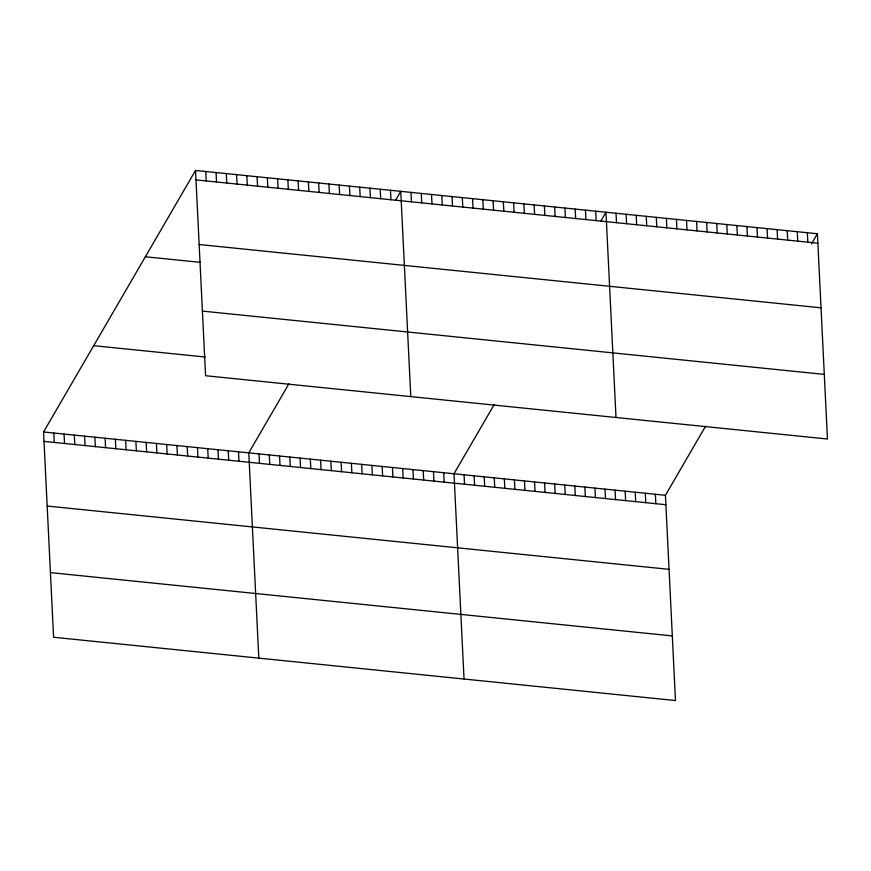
<?xml version="1.0" encoding="UTF-8"?>
<svg xmlns="http://www.w3.org/2000/svg" width="871" height="871" viewBox="0 0 871 871"><rect width="100%" height="100%" fill="white"/><g stroke="black" fill="none" stroke-linecap="round" stroke-linejoin="round"><path stroke-width="1.31" d="M705.554 426.235L665.433 495.283L675.471 700.545L53.588 637.245L43.55 431.983L195.529 170.455L817.412 233.755L827.45 439.017L205.567 375.717L195.529 170.455M288.889 383.828L248.768 452.866L258.807 658.138M395.434 200.482L400.747 191.348L410.785 396.61M494.118 404.721L453.998 473.759L464.036 679.021M600.663 221.376L605.966 212.23L616.004 417.492M811.511 243.913L817.412 233.755M195.986 179.894L817.869 243.194M199.143 244.511L821.037 307.811M145.37 256.76L200.526 262.367M202.399 311.099L824.293 374.399M93.698 345.678L205.295 357.034M43.55 431.983L665.433 495.283M44.007 441.412L665.901 504.723M47.176 506.04L669.059 569.34M50.431 572.617L672.314 635.928M807.341 232.731L807.809 242.171M797.27 231.708L797.738 241.147M787.21 230.684L787.667 240.113M777.139 229.661L777.596 239.09M767.068 228.627L767.525 238.066M756.997 227.603L757.465 237.043M746.926 226.58L747.394 236.019M736.866 225.556L737.323 234.996M726.795 224.533L727.252 233.972M716.724 223.509L717.181 232.949M706.653 222.486L707.121 231.915M696.582 221.463L697.05 230.891M686.522 220.428L686.979 229.868M676.451 219.405L676.909 228.844M666.38 218.381L666.838 227.821M656.309 217.358L656.778 226.798M646.249 216.335L646.707 225.774M655.373 494.26L655.83 503.688M636.178 215.311L636.636 224.74M645.302 493.236L645.759 502.665M626.107 214.288L626.565 223.716M635.231 492.202L635.688 501.642M616.037 213.253L616.505 222.693M625.16 491.179L625.628 500.618M615.089 490.155L615.557 499.595M595.71 211.185L596.167 220.624M605.029 489.132L605.487 498.571M585.443 210.14L585.911 219.579M594.958 488.108L595.416 497.548M575.187 209.105L575.644 218.534M584.887 487.085L585.345 496.524M564.92 208.06L565.388 217.489M574.816 486.062L575.285 495.49M554.664 207.015L555.121 216.444M564.746 485.038L565.214 494.467M544.408 205.97L544.865 215.398M554.685 484.004L555.143 493.443M534.141 204.925L534.598 214.364M544.615 482.98L545.072 492.42M523.885 203.879L524.342 213.319M534.544 481.957L535.001 491.396M513.618 202.834L514.086 212.274M524.473 480.934L524.941 490.373M503.362 201.789L503.819 211.228M514.413 479.91L514.87 489.35M493.095 200.744L493.563 210.183M504.342 478.887L504.799 488.315M482.839 199.699L483.296 209.138M494.271 477.863L494.728 487.292M472.572 198.653L473.04 208.093M484.2 476.829L484.668 486.268M462.316 197.608L462.773 207.048M474.129 475.806L474.597 485.245M452.049 196.563L452.517 206.002M464.069 474.782L464.526 484.222M441.793 195.518L442.25 204.957M431.526 194.473L431.994 203.912M443.731 472.713L444.199 482.153M421.27 193.438L421.727 202.867M433.475 471.668L433.932 481.108M411.003 192.393L411.471 201.822M423.208 470.623L423.676 480.063M412.952 469.578L413.409 479.017M390.48 190.303L390.948 199.731M402.685 468.533L403.153 477.972M380.224 189.257L380.681 198.697M392.429 467.487L392.886 476.927M369.968 188.212L370.425 197.652M382.162 466.453L382.63 475.882M359.701 187.167L360.159 196.606M371.906 465.408L372.363 474.837M349.445 186.122L349.902 195.561M361.65 464.363L362.107 473.791M339.178 185.077L339.646 194.516M351.383 463.318L351.84 472.746M328.922 184.031L329.38 193.471M341.127 462.272L341.584 471.712M318.655 182.986L319.124 192.426M330.86 461.227L331.328 470.667M308.399 181.941L308.857 191.38M320.604 460.182L321.061 469.621M298.132 180.896L298.601 190.335M310.337 459.137L310.805 468.576M287.876 179.851L288.334 189.29M300.081 458.092L300.539 467.531M277.609 178.805L278.078 188.245M289.814 457.046L290.283 466.486M267.353 177.771L267.811 187.2M279.558 456.001L280.016 465.441M257.087 176.726L257.555 186.154M269.291 454.956L269.76 464.395M246.831 175.681L247.288 185.109M259.035 453.911L259.493 463.35M236.564 174.636L237.032 184.064M226.308 173.59L226.765 183.03M238.512 451.82L238.97 461.26M216.052 172.545L216.509 181.985M228.246 450.786L228.714 460.215M205.785 171.5L206.242 180.939M217.99 449.741L218.447 459.169M207.734 448.696L208.191 458.124M197.467 447.65L197.924 457.079M187.211 446.605L187.668 456.045M176.944 445.56L177.401 455M166.688 444.515L167.145 453.954M156.421 443.47L156.889 452.909M146.165 442.424L146.622 451.864M135.898 441.379L136.366 450.819M125.642 440.334L126.099 449.774M115.375 439.289L115.843 448.728M105.119 438.244L105.576 447.683M94.852 437.198L95.32 446.638M84.596 436.153L85.053 445.593M74.329 435.119L74.797 444.548M64.073 434.074L64.53 443.502M53.806 433.029L54.274 442.457"/></g></svg>
